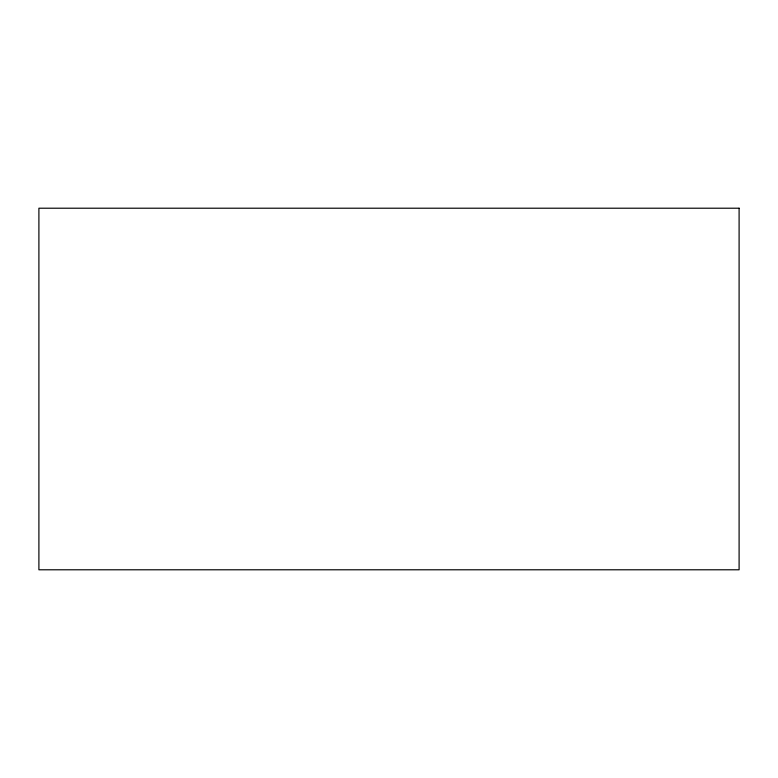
<?xml version="1.0" encoding="UTF-8"?>
<svg xmlns="http://www.w3.org/2000/svg" width="778" height="778" viewBox="0 0 778 778"><rect width="100%" height="100%" fill="white"/><g stroke="black" fill="none" stroke-linecap="round" stroke-linejoin="round"><path stroke-width="1.17" d="M739.1 208.212L38.9 208.212L38.9 569.788L739.1 569.788L739.1 208.212"/></g></svg>
